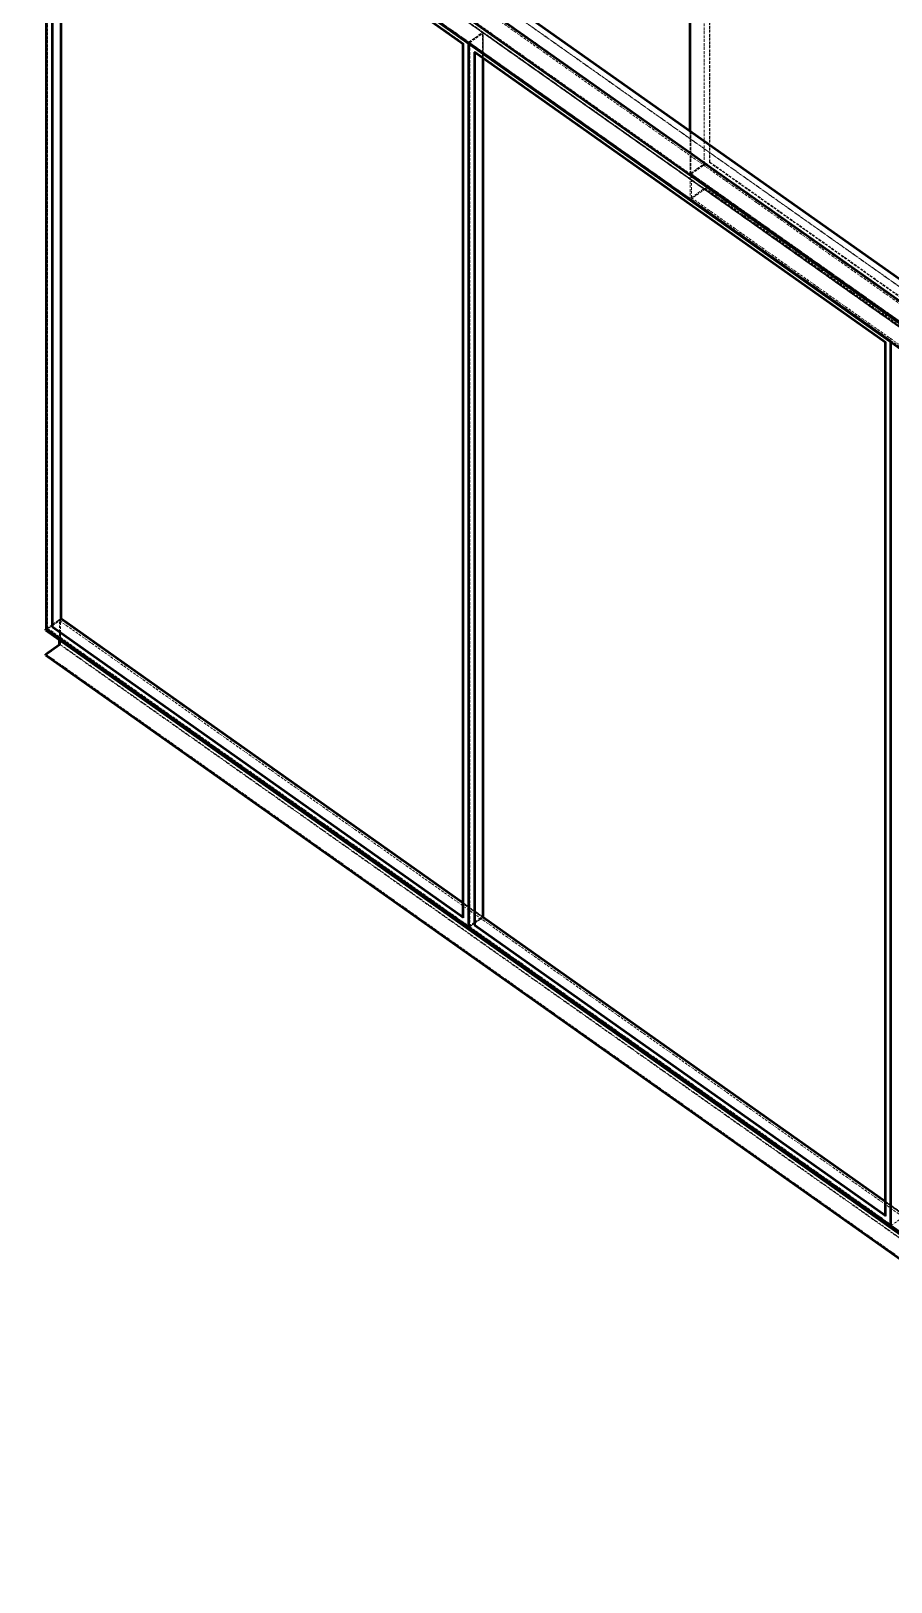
# Model space of a CAD drawing. Header units: millimetres. Extents: x 589 to 12190, y 300 to 8700.
# Drawn here: x 589 to 1820, y 850 to 3072 of the extents above; entities that cross this region are included whole.
import ezdxf

# ---------------------------------------------------------------- set-up
doc = ezdxf.new("R2010")
doc.units = ezdxf.units.MM
doc.linetypes.add('Hidden', pattern=[15, 5, -3, 5, -2])
for name, color, linetype, lineweight in [('Default', 7, 'Continuous', 50), ('Edges', 7, 'Hidden', 15), ('HiddenEdges', 2, 'Hidden', 15), ('HiddenSilhouettes', 2, 'Hidden', 15), ('Silhouettes', 7, 'Continuous', 50)]:
    doc.layers.add(name, color=color, linetype=linetype, lineweight=lineweight)

# ---------------------------------------------------------------- blocks, each defined once
blk = doc.blocks.new('Isometric')
at = {"layer": 'Edges'}
for points in [[(-1895, 1297.1), (70.7, -92.9)], [(-1854.7, -410.9), (-1854.7, 1257.9)], [(-635.5, 535.8), (-635.5, 1053.9)], [(-1032.4, 801.4), (-226.3, 231.4)], [(-1048.6, -980.9), (-1048.6, 687.9)], [(-1854.7, -410.9), (-1853.9, -410.3)], [(-1854.7, -410.9), (-1069.9, -965.9)], [(-1853.9, -406.2), (-1837.6, -394.7)], [(-1866.8, -415), (636.4, -2185)], [(-1866.8, -462.4), (636.4, -2232.4)], [(-1048.6, -980.9), (-1047.8, -980.3)]]:
    blk.add_lwpolyline(points, dxfattribs=at)
for points in [[(-1895, 1344.5, 0), (70.7, -45.5, 0)], [(-1842.7, 1297.1, 0), (70.7, -55.9, 0)], [(-1840.6, -443.9, 0), (636.4, -2195.4, 0)], [(-1047.8, -976.2, 0), (-1031.5, -964.7, 0)], [(-1048.6, -980.9, 0), (-263.8, -1535.9, 0)]]:
    blk.add_polyline3d(points, dxfattribs=at)
at = {"layer": 'HiddenEdges'}
for points in [[(-609.5, 474), (-609.5, 2164)], [(-635.5, 454.8), (-635.5, 2144.7)], [(-609.5, 473.7), (-609.5, 2161.9)], [(-599.8, 476.5), (-599.8, 2145.3)], [(-1838.5, 1294.1), (-1032.4, 724.1)], [(-1837.6, -395.2), (-1837.6, 1294.7)], [(-1837.6, 1293.5), (-1033.2, 724.7)], [(-1853.9, 1258.5), (-1069, 703.5)], [(-1030.7, 800.5), (-226.3, 231.7)], [(-1030.7, 774.5), (-226.3, 205.7)], [(-1059.2, 706.3), (-1033.2, 724.7)], [(-1032.4, 724.1), (-226.3, 154.1)], [(-1031.5, -965.2), (-1031.5, 724.7)], [(-1031.5, 723.5), (-227.1, 154.7)], [(-1069, -965.3), (-1069, 703.5)], [(-1059.2, 706), (-253.1, 136)], [(-1057.5, 705.1), (-253.1, 136.3)], [(-1047.8, 688.5), (-262.9, 133.5)], [(-609.5, 474), (196.6, -96)], [(-608.1, 472.9), (-608.1, 475)], [(-599.8, 476.5), (185.1, -78.5)], [(-636.4, 455), (1087.2, -763.7)], [(-635.5, 455.3), (168.9, -113.5)], [(-635.5, 454.8), (170.6, -115.2)], [(-634.3, 454.4), (1842.7, -1297.1)], [(-634.3, 409.1), (-634.3, 454.4)], [(-609.5, 473.7), (194.9, -95.1)], [(-636.4, 405.5), (-608.1, 425.5)], [(-608.1, 425.5), (-608.1, 427.6)], [(-608.1, 425.5), (1895, -1344.5)], [(-263.8, 132.9), (-262.9, 133.5)], [(-262.9, -1535.3), (-262.9, 133.5)], [(-1866.8, -417.1), (-1840.6, -398.6)], [(-1837.6, -395.2), (-1031.5, -965.2)], [(-1866.8, -464.5), (-1838.5, -444.5)]]:
    blk.add_lwpolyline(points, dxfattribs=at)
for points in [[(-1865.3, 1276, 0), (-1059.2, 706, 0)], [(-1863.7, 1275.1, 0), (-1059.2, 706.3, 0)], [(-1838.5, -395, 0), (-1838.5, 1295, 0)], [(-1838.5, 1295, 0), (70.7, -55, 0)], [(-1011.2, 800.5, 0), (-226.3, 245.5, 0)], [(-1059.2, 706, 0), (-1032.4, 725, 0)], [(-1033.2, -963.5, 0), (-1033.2, 724.7, 0)], [(-1069.9, 702.9, 0), (-1069, 703.5, 0)], [(-1059.2, -981.9, 0), (-1059.2, 706.3, 0)], [(-635.5, 455.3, 0), (-635.5, 535.8, 0)], [(-636.4, 455, 0), (-609.5, 474, 0)], [(-599.8, 476.5, 0), (-598.9, 477.1, 0)], [(-636.4, 454.2, 0), (-635.5, 454.8, 0)], [(-635.5, 455.3, 0), (-609.5, 473.7, 0)], [(-634.3, 454.4, 0), (-608.1, 472.9, 0)], [(-608.1, 472.9, 0), (1895, -1297.1, 0)], [(-1863.7, -413.1, 0), (-1853.9, -406.2, 0)], [(-1838.5, -444.5, 0), (-1838.5, -395, 0)], [(-1838.5, -395.8, 0), (-1837.6, -395.2, 0)], [(-1838.5, -444.5, 0), (636.4, -2194.5, 0)], [(-1057.5, -983.1, 0), (-1047.8, -976.2, 0)], [(-1032.4, -965, 0), (-226.3, -1535, 0)], [(-1032.4, -965.8, 0), (-1031.5, -965.2, 0)], [(-1031.5, -965.2, 0), (-225.4, -1535.2, 0)], [(-253.1, -1554, 0), (-226.3, -1535, 0)]]:
    blk.add_polyline3d(points, dxfattribs=at)
at = {"layer": 'HiddenSilhouettes'}
for points in [[(-598.9, 477.1), (-598.9, 2145.9)], [(-1838.5, -395.8), (-1838.5, 1294.1)], [(-1057.5, 705.1), (-1031.5, 723.5)], [(-1032.4, 698.3), (-1032.4, 725)], [(-1032.4, 725), (-226.3, 155)], [(-1031.5, 724.7), (-225.4, 154.7)], [(-1031.5, 675.8), (-1031.5, 723.5)], [(-1059.2, 704), (-1059.2, 706)], [(-1057.5, -983.1), (-1057.5, 705.1)], [(-1047.8, 687.3), (-1047.8, 688.5)], [(-1032.4, -965.8), (-1032.4, 698.3)], [(-636.4, 455), (-608.1, 475)], [(-608.1, 475), (1865.3, -1274)], [(-598.9, 477.1), (186, -77.9)], [(-636.4, 454.2), (169.7, -115.8)], [(-608.1, 427.6), (1863, -1319.7)], [(-636.4, 405.5), (663.3, -513.5)], [(-634.3, 409.1), (1842.7, -1342.4)], [(-1865.3, -414), (-1838.5, -395)], [(-1863.7, -413.1), (-1059.2, -981.9)], [(-1840.6, -435.6), (-1840.6, -398.6)], [(-1838.5, -395.8), (-1032.4, -965.8)], [(-1032.4, -965), (-1032.4, -837.9)], [(-1069.9, -937.6), (-1033.2, -963.5)], [(-1059.2, -981.9), (-1033.2, -963.5)], [(-1032.4, -965.8), (-226.3, -1535.8)], [(-1057.5, -983.1), (-253.1, -1551.9)], [(-263.8, -1507.6), (-227.1, -1533.5)], [(-263.8, -1534.7), (-262.9, -1535.3)], [(-263.8, -1535.9), (-262.9, -1535.3)]]:
    blk.add_lwpolyline(points, dxfattribs=at)
for points in [[(-1842.7, 1342.4, 0), (70.7, -10.6, 0)], [(-1863.7, -413.1, 0), (-1863.7, 1275.1, 0)], [(-1837.6, 1294.7, 0), (-1031.5, 724.7, 0)], [(-1032.4, 724.1, 0), (-1031.5, 724.7, 0)], [(-1048.6, 687.9, 0), (-1047.8, 688.5, 0)], [(-636.4, 455, 0), (-636.4, 536.4, 0)], [(-636.4, 454.2, 0), (-636.4, 488.8, 0)], [(-636.4, 405.5, 0), (-636.4, 455, 0)], [(-634.3, 409.1, 0), (-608.1, 427.6, 0)], [(-1840.6, -398.6, 0), (636.4, -2150.1, 0)], [(-1838.5, -395, 0), (636.4, -2145, 0)], [(-1069.9, -964.7, 0), (-1069, -965.3, 0)], [(-1069.9, -965.9, 0), (-1069, -965.3, 0)], [(-1059.2, -984, 0), (-1032.4, -965, 0)]]:
    blk.add_polyline3d(points, dxfattribs=at)
at = {"layer": 'Silhouettes'}
for points in [[(-1838.5, 1344.5), (-628.3, 488.8)], [(-1895, 1295), (70.7, -95)], [(-1853.9, -410.3), (-1853.9, 1257.3)], [(-636.4, 536.4), (-636.4, 1053.3)], [(-1069.9, -965.9), (-1069.9, 702.9)], [(-1048.6, 687.9), (-263.8, 132.9)], [(-1047.8, -980.3), (-1047.8, 687.3)], [(-1031.5, -964.7), (-1031.5, 675.8)], [(-628.3, 488.8), (-592.2, 463.2)], [(-529.6, 419), (-296.1, 253.9)], [(-296.1, 253.9), (-118.4, 128.2)], [(-263.8, -1535.9), (-263.8, 132.9)], [(-253.1, -1554), (-253.1, 134)], [(-1853.9, -410.3), (-1069.9, -964.7)], [(-1837.6, -394.7), (-1069.9, -937.6)], [(-1866.8, -417.1), (-1866.8, -415)], [(-1866.8, -417.1), (636.4, -2187.1)], [(-1866.8, -462.4), (-1840.6, -443.9)], [(-1840.6, -443.9), (-1840.6, -435.6)], [(-1866.8, -464.5), (-1866.8, -462.4)], [(-1866.8, -464.5), (636.4, -2234.5)], [(-1031.5, -964.7), (-263.8, -1507.6)]]:
    blk.add_lwpolyline(points, dxfattribs=at)
for points in [[(-1895, 1342.4, 0), (70.7, -47.6, 0)], [(-1865.3, -414, 0), (-1865.3, 1274, 0)], [(-1854.7, 1257.9, 0), (-1069.9, 702.9, 0)], [(-1837.6, -394.7, 0), (-1837.6, 1245.8, 0)], [(-1011.2, 801.4, 0), (-226.3, 246.4, 0)], [(-1059.2, -984, 0), (-1059.2, 704, 0)], [(-592.2, 463.2, 0), (-529.6, 419, 0)], [(-1866.8, -415, 0), (-1865.3, -414, 0)], [(-1865.3, -414, 0), (-1059.2, -984, 0)], [(-1059.2, -984, 0), (-253.1, -1554, 0)], [(-1047.8, -980.3, 0), (-263.8, -1534.7, 0)], [(-253.1, -1554, 0), (43.8, -1764, 0)]]:
    blk.add_polyline3d(points, dxfattribs=at)

msp = doc.modelspace()

# ---------------------------------------------------------------- block references
at = {"layer": 'Default', "xscale": 0.75, "yscale": 0.75, "zscale": 0.75}
msp.add_blockref('Isometric', (2010, 2526), dxfattribs=at)

doc.saveas('drawing.dxf')
